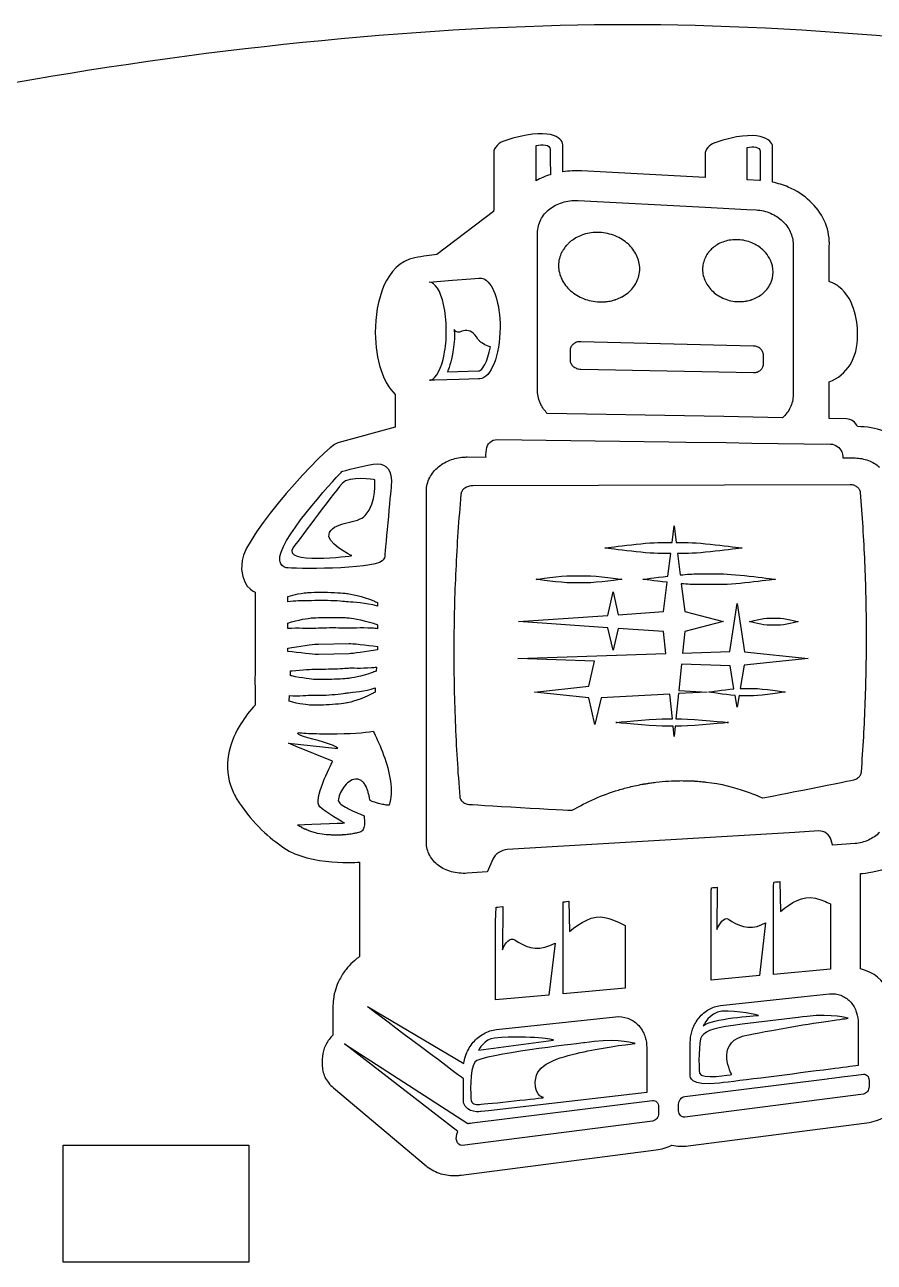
# Model space of a CAD drawing. Extents: x 16 to 1660, y 62 to 1240.
# Drawn here: x 142.6 to 178.6, y 96.7 to 149.1 of the extents above; entities that cross this region are included whole.
import ezdxf

# ---------------------------------------------------------------- set-up
doc = ezdxf.new("R2010")
doc.units = 0
doc.layers.get('0').update_dxf_attribs({"linetype": 'CONTINUOUS'})

msp = doc.modelspace()

# ---------------------------------------------------------------- linework, layer by layer
at = {"color": 7}
for points in [[(168.117238, 149.114933), (168.117238, 149.114933)], [(162.444571, 143.69796), (162.444571, 141.380069)], [(164.2364, 142.507264), (164.2364, 143.9926), (164.2364, 143.9926)], [(165.36924, 142.879233), (165.36924, 144.03324)], [(173.712011, 142.51686), (173.18736, 142.5448), (173.18736, 143.919787), (173.18736, 143.919787)], [(174.25924, 142.442918), (174.25924, 143.950831)], [(171.397507, 143.633896), (171.397507, 142.639344), (166.167929, 142.918462)], [(164.843742, 142.7607), (164.842896, 142.7607)], [(166.016376, 141.665396), (171.397507, 141.38148), (173.170144, 141.288347), (173.559329, 141.268027)], [(162.440056, 141.203398), (160.030442, 139.377138)], [(164.301029, 133.598073), (164.301029, 140.2969)], [(175.132718, 139.799624), (175.132718, 133.431562)], [(176.664338, 138.236113), (176.664338, 139.728787), (176.667724, 139.841393)], [(159.713224, 138.208456), (160.693382, 138.287478), (160.693382, 138.287478)], [(160.693382, 138.287478), (161.477113, 138.351542), (161.807313, 138.378071)], [(165.680531, 135.312291), (165.680531, 134.913793)], [(173.449827, 135.502791), (166.133216, 135.686518)], [(173.872031, 134.736558), (173.872031, 135.12038)], [(160.484538, 134.413413), (161.796589, 134.452924)], [(166.133216, 134.521787), (173.449827, 134.375596)], [(161.801951, 134.113411), (161.796024, 134.113411), (160.978427, 134.088293), (159.93618, 134.05612), (159.72536, 134.05104)], [(161.805902, 134.112847), (161.804491, 134.112847)], [(161.857549, 134.115669), (161.857549, 134.115387), (161.837229, 134.115387)], [(177.392753, 132.416127), (176.664338, 132.429109), (176.664338, 133.980767)], [(158.271069, 133.445956), (158.271069, 132.069276), (155.840007, 131.406618)], [(174.684831, 132.465798), (172.200147, 132.510953), (164.71392, 132.648113)], [(162.114936, 130.89382), (162.132998, 131.122984)], [(162.591327, 131.54152), (169.863629, 131.441613), (170.584989, 131.431736), (172.297231, 131.408029), (173.383222, 131.392789), (176.7205, 131.347351)], [(161.324431, 130.801251), (162.119169, 130.799276)], [(177.221162, 130.922324), (177.23866, 130.825804)], [(177.242611, 130.759482), (177.753998, 130.758636)], [(177.548822, 129.625513), (161.563191, 129.579793)], [(159.591304, 114.473002), (159.591304, 129.363329)], [(169.545, 127.178929), (170.003611, 127.178929), (170.0911, 127.885613), (170.178024, 127.178929), (170.5483, 127.178929)], [(169.828351, 125.752013), (169.945756, 126.709593), (169.545, 126.709593)], [(170.5483, 126.709593), (170.23588, 126.709593), (170.34764, 125.805353)], [(171.075209, 125.847687), (172.043513, 125.847687)], [(169.580842, 119.702016), (170.016029, 119.702016), (169.909631, 120.75414), (166.990042, 120.595813), (166.731809, 119.460716), (166.473293, 120.595813), (164.174311, 120.839936), (166.473293, 121.082929), (166.715722, 122.148882), (163.468191, 122.258949), (169.736347, 122.47118), (169.642931, 123.402231), (167.711684, 123.534593), (167.501147, 122.610598), (167.283553, 123.564227), (163.487664, 123.825), (167.272547, 124.084644), (167.501147, 125.090202), (167.723256, 124.115689), (169.642931, 124.247769), (169.795896, 125.490393)], [(165.735847, 125.771487), (166.360969, 125.771487)], [(166.360969, 125.467251), (165.735847, 125.467251)], [(170.393078, 125.430562), (170.538987, 124.247769), (172.16374, 123.825), (170.538987, 123.402513), (170.447547, 122.495169), (172.453582, 122.56262), (172.757536, 124.592362), (173.064311, 122.541453), (175.771951, 122.258949), (173.059231, 121.976727), (172.891309, 120.991489), (172.894696, 120.991489), (172.894696, 120.991207)], [(172.043513, 125.391051), (171.075209, 125.391051)], [(152.331984, 125.07722), (152.331984, 121.593187)], [(153.713462, 124.664047), (153.713462, 124.890107)], [(154.56916, 124.704687), (154.156269, 124.700736)], [(157.521487, 124.628769), (157.521487, 124.48032)], [(153.713462, 123.530078), (153.713462, 123.764322)], [(174.131393, 123.975989), (174.411922, 123.975989), (174.411922, 123.975989)], [(174.411922, 123.975989), (174.485582, 123.975989)], [(157.521487, 123.693767), (157.521487, 123.526127)], [(174.485582, 123.671753), (174.131393, 123.671753)], [(153.713462, 122.561491), (153.713462, 122.701191), (153.713462, 122.701191)], [(154.926171, 122.874193), (155.017329, 122.876451), (156.305673, 122.901287)], [(157.521487, 122.777109), (157.521487, 122.633176)], [(156.321196, 122.462431), (155.017329, 122.436749), (154.941976, 122.434773)], [(153.824093, 121.538153), (153.834536, 121.743047)], [(157.468711, 121.898833), (157.460244, 121.726678)], [(172.624891, 120.977378), (172.458944, 121.955278), (170.400698, 122.024422), (170.287244, 120.904564), (171.491487, 120.839936), (170.274262, 120.773896), (170.165889, 119.702016), (170.403802, 119.702016)], [(152.326058, 121.488482), (152.334807, 120.790547)], [(152.331984, 120.722249), (152.331984, 120.287909)], [(153.770471, 120.449622), (153.782324, 120.6881)], [(157.425531, 121.023944), (157.4165, 120.839936)], [(172.840509, 120.6881), (172.757536, 120.198444), (172.672304, 120.697978)], [(172.894696, 120.991207), (173.449827, 120.991207)], [(173.449827, 120.686407), (172.894696, 120.686407)], [(170.403802, 119.398062), (170.135409, 119.398062), (170.0911, 118.960336), (170.047356, 119.398062), (169.580842, 119.398062)], [(155.612536, 117.909058), (154.074424, 118.537002), (153.739991, 118.673033), (154.135384, 118.629853), (155.833516, 118.444998)], [(168.786387, 116.943293), (168.788927, 116.943293)], [(170.840964, 117.075091), (170.837296, 117.075091)], [(158.006062, 116.045827), (158.0007, 116.045827)], [(154.219487, 115.147796), (154.220051, 115.146949)], [(154.401802, 115.049018), (154.404907, 115.049018)], [(176.217862, 114.955602), (175.202991, 114.895489), (163.010427, 114.171871)], [(155.73756, 114.775262), (155.734173, 114.775262)], [(176.793313, 114.361807), (176.74336, 114.567264)], [(177.753998, 114.422484), (176.795571, 114.349389)], [(156.760333, 113.636213), (156.760333, 109.63402)], [(162.409576, 113.758698), (162.173073, 113.234893)], [(162.171098, 113.228967), (161.324431, 113.163773)], [(174.569402, 112.809584), (174.59706, 111.543536)], [(177.988524, 109.10824), (177.988524, 113.151073)], [(173.802604, 110.985864), (173.957262, 111.055291), (173.703262, 108.824324), (171.663642, 108.6358), (171.663642, 112.450033)], [(171.908893, 112.569131), (171.89958, 110.783229)], [(174.297058, 108.878793), (174.297058, 112.683149)], [(164.817213, 110.105049), (165.04158, 110.205802), (164.784758, 108.001082), (162.521053, 107.79252), (162.521053, 111.115687), (162.540244, 111.726416)], [(162.830369, 111.751251), (162.821056, 109.924427)], [(165.386173, 108.057244), (165.387584, 111.951347)], [(165.622958, 111.976182), (165.650616, 110.690942)], [(176.716831, 111.860189), (176.716831, 109.102596), (174.297058, 108.878793), (174.297058, 108.878793)], [(168.014227, 110.944942), (168.014227, 108.299391), (165.386173, 108.057244), (165.386173, 108.057244)], [(172.053673, 107.556018), (175.605158, 107.936736), (176.67732, 108.051036)], [(155.630316, 107.55884), (155.630316, 106.305773)], [(157.088276, 107.519329), (161.174007, 105.097298), (161.174007, 105.097298)], [(162.565644, 106.5403), (167.608109, 107.079909)], [(175.731311, 107.097124), (175.535449, 107.073982), (175.354262, 107.052816), (175.352287, 107.052816), (172.972307, 106.770876)], [(177.89144, 106.802484), (177.89144, 105.016864)], [(160.928756, 102.213833), (156.125051, 105.934933), (161.344751, 102.561249)], [(161.799693, 105.66654), (164.977516, 106.096082)], [(166.703304, 106.030042), (166.507724, 106.007182), (166.295493, 105.982064), (166.293518, 105.981782)], [(170.771256, 104.576598), (170.771256, 105.993353)], [(168.92778, 105.784509), (168.92778, 103.876122), (168.697769, 103.849311), (162.224438, 103.100293), (161.913711, 103.063887)], [(155.175091, 105.291749), (155.175091, 105.049602)], [(161.164976, 103.435573), (161.164976, 104.449316)], [(170.537011, 103.705096), (176.567818, 104.454678), (176.651638, 104.465967), (176.776944, 104.480078), (177.310909, 104.546118), (177.803951, 104.608489), (178.111573, 104.647153), (178.111573, 104.647153)], [(178.348076, 104.387509), (178.348076, 104.121091)], [(155.647531, 104.071984), (159.580298, 100.764622)], [(161.531864, 102.586931), (169.167669, 103.53548)], [(170.279624, 103.097753), (170.279624, 103.374896)], [(178.111573, 103.80472), (170.537011, 102.833311)], [(169.427031, 103.267369), (169.427031, 102.98938), (169.427031, 102.98938)], [(169.167669, 102.657769), (161.104298, 101.622578)], [(170.688282, 101.612982), (178.258611, 102.589753)], [(144.191849, 101.640076), (152.071211, 101.640076), (152.071211, 96.680584), (144.191849, 96.680584), (144.191849, 101.640076), (144.191849, 101.640076)], [(161.059142, 100.369793), (169.325149, 101.438004)]]:
    msp.add_lwpolyline(points, dxfattribs=at)
for points in [[(168.117238, 149.114933), (153.293233, 149.114933), (131.550833, 145.83664), (120.245576, 140.24864)], [(215.988618, 140.24864), (204.68336, 145.836358), (182.94096, 149.114933), (168.117238, 149.114933)], [(165.36924, 144.03324), (165.36924, 144.318002), (164.785322, 144.827978), (162.920962, 144.19834)], [(174.25924, 143.950831), (174.25924, 144.235311), (173.675604, 144.745287), (171.811244, 144.115931)], [(162.920962, 144.19834), (162.658213, 144.132864), (162.444571, 143.909627), (162.444571, 143.69796)], [(164.2364, 143.9926), (164.494916, 144.040578), (164.840073, 144.061462), (164.840073, 143.831733)], [(164.840073, 143.831733), (164.840073, 143.58874), (164.842331, 143.079893), (164.843742, 142.7607)], [(171.799673, 144.110287), (171.57192, 144.024773), (171.397507, 143.82496), (171.397507, 143.633896)], [(171.811244, 144.115931), (171.8056, 144.113956), (171.802778, 144.112262), (171.799673, 144.110287)], [(173.18736, 143.919787), (173.43628, 143.959016), (173.729509, 143.960427), (173.729509, 143.748196)], [(173.729509, 143.748196), (173.729509, 143.457789), (173.733742, 142.784971), (173.734307, 142.514602)], [(164.842896, 142.7607), (164.628971, 142.695224), (164.427464, 142.608582), (164.2364, 142.507264)], [(166.167929, 142.918462), (165.895867, 142.93342), (165.628602, 142.919591), (165.36924, 142.879233)], [(173.734307, 142.514602), (173.726969, 142.514602), (173.719349, 142.51686), (173.712011, 142.51686)], [(174.924156, 142.236896), (174.711924, 142.328336), (174.488969, 142.395222), (174.25924, 142.442918)], [(175.84674, 141.639996), (175.583427, 141.887787), (175.2727, 142.089293), (174.924156, 142.236896)], [(164.807053, 141.302176), (164.962558, 141.426071), (165.147696, 141.522873), (165.352871, 141.586373)], [(165.352871, 141.586373), (165.556918, 141.649309), (165.781284, 141.677531), (166.016376, 141.665396)], [(176.448156, 140.820422), (176.307609, 141.121271), (176.105538, 141.397567), (175.84674, 141.639996)], [(162.444571, 141.380069), (162.444571, 141.328422), (162.440056, 141.203398), (162.440056, 141.203398)], [(164.437342, 140.857958), (164.524831, 141.027291), (164.65042, 141.17828), (164.807053, 141.302176)], [(173.559329, 141.268027), (173.779462, 141.258713), (173.985202, 141.207067), (174.174291, 141.126351)], [(174.174291, 141.126351), (174.362816, 141.045918), (174.532149, 140.936416), (174.674107, 140.801796)], [(164.301029, 140.2969), (164.301029, 140.498124), (164.349853, 140.686367), (164.437342, 140.857958)], [(174.674107, 140.801796), (174.816064, 140.67028), (174.931493, 140.515058), (175.009387, 140.344878)], [(176.667724, 139.841393), (176.667724, 140.176391), (176.5935, 140.506027), (176.448156, 140.820422)], [(166.25316, 140.226627), (166.0652, 140.168489), (165.896996, 140.078178), (165.749676, 139.967829)], [(166.924284, 140.312422), (166.688064, 140.322582), (166.460311, 140.292949), (166.25316, 140.226627)], [(167.592022, 140.166513), (167.387693, 140.249487), (167.161069, 140.301698), (166.924284, 140.312422)], [(168.134453, 139.827847), (167.98036, 139.967264), (167.796916, 140.081847), (167.592022, 140.166513)], [(172.799869, 140.006211), (172.594129, 140.016089), (172.396009, 139.988713), (172.21708, 139.929729)], [(173.378142, 139.877236), (173.200907, 139.951742), (173.006173, 139.996051), (172.799869, 140.006211)], [(175.009387, 140.344878), (175.089538, 140.174416), (175.132718, 139.990124), (175.132718, 139.799624)], [(165.326907, 139.482124), (165.323238, 139.474504), (165.322673, 139.467449), (165.319004, 139.46124)], [(165.335373, 139.494542), (165.333116, 139.48918), (165.330011, 139.485511), (165.326907, 139.482124)], [(165.413267, 139.611947), (165.38702, 139.572436), (165.357387, 139.536593), (165.335373, 139.494542)], [(165.516842, 139.755316), (165.477896, 139.709878), (165.446004, 139.661053), (165.413267, 139.611947)], [(165.617031, 139.854093), (165.584011, 139.821356), (165.547887, 139.789464), (165.516842, 139.755316)], [(165.700851, 139.937067), (165.670653, 139.910538), (165.646664, 139.880904), (165.617031, 139.854093)], [(165.749676, 139.967829), (165.733307, 139.956258), (165.716091, 139.948356), (165.700851, 139.937067)], [(168.498802, 139.347787), (168.413007, 139.525869), (168.287136, 139.688429), (168.134453, 139.827847)], [(171.559784, 139.488898), (171.553858, 139.480996), (171.546802, 139.470553), (171.540311, 139.461804)], [(171.72178, 139.653151), (171.664489, 139.602351), (171.609173, 139.549293), (171.559784, 139.488898)], [(171.738149, 139.66952), (171.73194, 139.664722), (171.727424, 139.657384), (171.72178, 139.653151)], [(171.759598, 139.68476), (171.753389, 139.679116), (171.74464, 139.675164), (171.738149, 139.66952)], [(172.21708, 139.929729), (172.045489, 139.874413), (171.892242, 139.789182), (171.759598, 139.68476)], [(173.629602, 139.745438), (173.550016, 139.795673), (173.46676, 139.840264), (173.378142, 139.877236)], [(173.849736, 139.57554), (173.782284, 139.637347), (173.70806, 139.693791), (173.629602, 139.745438)], [(173.969398, 139.449104), (173.931862, 139.492849), (173.892633, 139.535464), (173.849736, 139.57554)], [(159.094311, 139.236309), (157.854509, 139.00404), (157.421016, 137.388318), (157.425249, 136.074009)], [(160.030442, 139.377138), (159.766564, 139.34948), (159.459224, 139.304042), (159.094311, 139.236309)], [(165.223331, 139.189742), (165.202447, 139.10056), (165.188618, 139.006298), (165.188618, 138.91006)], [(165.227847, 139.216553), (165.226436, 139.20724), (165.224742, 139.198491), (165.223331, 139.189742)], [(165.319004, 139.46124), (165.280622, 139.383064), (165.249578, 139.301784), (165.227847, 139.216553)], [(168.632576, 138.773464), (168.632576, 138.975253), (168.583751, 139.16914), (168.498802, 139.347787)], [(171.323282, 139.002911), (171.306349, 138.922196), (171.294778, 138.83894), (171.294778, 138.754556)], [(171.327233, 139.027464), (171.326104, 139.019562), (171.325258, 139.010531), (171.323282, 139.002911)], [(171.409078, 139.251549), (171.374647, 139.179864), (171.348118, 139.104793), (171.327233, 139.027464)], [(171.412464, 139.263684), (171.4119, 139.260298), (171.411053, 139.256064), (171.409078, 139.251549)], [(171.425729, 139.283722), (171.422624, 139.276667), (171.416416, 139.271869), (171.412464, 139.263684)], [(171.540311, 139.461804), (171.497696, 139.406771), (171.458467, 139.345811), (171.425729, 139.283722)], [(173.97222, 139.446), (173.970809, 139.446564), (173.970809, 139.448258), (173.969398, 139.449104)], [(174.165824, 139.146844), (174.117, 139.254089), (174.049267, 139.353149), (173.97222, 139.446)], [(174.2821, 138.636022), (174.2821, 138.815516), (174.240331, 138.989082), (174.165824, 139.146844)], [(165.188618, 138.91006), (165.188618, 138.707142), (165.238289, 138.510716), (165.326907, 138.330376)], [(168.498802, 138.212689), (168.583751, 138.383151), (168.632576, 138.572804), (168.632576, 138.773464)], [(171.294778, 138.754556), (171.294778, 138.572522), (171.336829, 138.397827), (171.412464, 138.23696)], [(174.165824, 138.135078), (174.240331, 138.287196), (174.2821, 138.457093), (174.2821, 138.636022)], [(160.320567, 137.259624), (160.191591, 137.832536), (159.96666, 138.20394), (159.713224, 138.208456)], [(161.807313, 138.378071), (161.819731, 138.379764), (161.831302, 138.379764), (161.84372, 138.380893)], [(161.84372, 138.380893), (161.855009, 138.382022), (161.867144, 138.383998), (161.878433, 138.383716)], [(161.878433, 138.383716), (161.945884, 138.382022), (162.010796, 138.362267), (162.074013, 138.324167)], [(162.074013, 138.324167), (162.440056, 138.104033), (162.714658, 137.298007), (162.713529, 136.287933)], [(165.326907, 138.330376), (165.415524, 138.149189), (165.543371, 137.984371), (165.700851, 137.8458)], [(168.134453, 137.760851), (168.287136, 137.887851), (168.413007, 138.040251), (168.498802, 138.212689)], [(171.412464, 138.23696), (171.490076, 138.076376), (171.600707, 137.92962), (171.738149, 137.806007)], [(174.015964, 137.902244), (174.075513, 137.974493), (174.125467, 138.052387), (174.165824, 138.135078)], [(177.074971, 138.015416), (176.951358, 138.109678), (176.811376, 138.181927), (176.664338, 138.236113)], [(177.866322, 135.962813), (177.866322, 136.396024), (177.791251, 137.463671), (177.074971, 138.015416)], [(165.700851, 137.8458), (165.858896, 137.7061), (166.046009, 137.592082), (166.25316, 137.509391)], [(166.25316, 137.509391), (166.460311, 137.427829), (166.688064, 137.379004), (166.924284, 137.371102)], [(166.924284, 137.371102), (167.004436, 137.369409), (167.082611, 137.372231), (167.159376, 137.379004)], [(167.159376, 137.379004), (167.177438, 137.380698), (167.195218, 137.381827), (167.213562, 137.384931)], [(167.213562, 137.384931), (167.290044, 137.392833), (167.363987, 137.404122), (167.435107, 137.419927)], [(167.435107, 137.419927), (167.439058, 137.422184), (167.440469, 137.422184), (167.443856, 137.422184)], [(167.443856, 137.422184), (167.494656, 137.435731), (167.543762, 137.449278), (167.592022, 137.464518)], [(167.592022, 137.464518), (167.602464, 137.468751), (167.612907, 137.474678), (167.622502, 137.479193)], [(167.622502, 137.479193), (167.709427, 137.508262), (167.793529, 137.543822), (167.871704, 137.586438)], [(167.871704, 137.586438), (167.874809, 137.587567), (167.879889, 137.589824), (167.883276, 137.5918)], [(167.883276, 137.5918), (167.973587, 137.64006), (168.057971, 137.696787), (168.134453, 137.760851)], [(171.738149, 137.806007), (171.874462, 137.681264), (172.035893, 137.578818), (172.21708, 137.506287)], [(172.21708, 137.506287), (172.396009, 137.434038), (172.594129, 137.390293), (172.799869, 137.383238)], [(172.799869, 137.383238), (172.859418, 137.381262), (172.91812, 137.383802), (172.975693, 137.388318)], [(172.975693, 137.388318), (172.993191, 137.389164), (173.011536, 137.391704), (173.030444, 137.392833)], [(173.030444, 137.392833), (173.070802, 137.398478), (173.110031, 137.403276), (173.148696, 137.409484)], [(173.148696, 137.409484), (173.167604, 137.414), (173.185949, 137.417387), (173.204011, 137.419927)], [(173.204011, 137.419927), (173.244087, 137.429522), (173.285009, 137.440247), (173.322827, 137.451253)], [(173.322827, 137.451253), (173.33722, 137.455204), (173.352742, 137.45972), (173.366289, 137.463389)], [(173.366289, 137.463389), (173.369676, 137.465364), (173.374473, 137.466776), (173.378142, 137.467904)], [(173.378142, 137.467904), (173.386609, 137.470727), (173.3931, 137.474396), (173.400438, 137.477782)], [(173.400438, 137.477782), (173.568924, 137.537613), (173.721607, 137.622844), (173.849736, 137.731218)], [(173.849736, 137.731218), (173.910696, 137.783711), (173.965164, 137.841567), (174.015964, 137.902244)], [(160.433738, 136.162627), (160.433456, 136.571567), (160.391404, 136.945229), (160.320567, 137.259624)], [(157.425249, 136.074009), (157.432587, 134.88924), (157.746136, 133.961576), (158.271069, 133.445956)], [(160.342862, 135.144087), (160.401847, 135.444936), (160.434584, 135.791504), (160.433738, 136.162627)], [(160.782564, 135.910038), (160.780871, 135.59536), (160.716242, 135.279836), (160.677296, 135.080022)], [(161.030356, 136.10082), (161.011164, 136.091224), (160.842113, 136.053971), (160.763938, 136.203549)], [(160.763938, 136.203549), (160.778049, 136.107876), (160.783129, 136.00938), (160.782564, 135.910038)], [(161.575609, 136.049456), (161.409662, 136.185487), (161.206744, 136.186051), (161.030356, 136.10082)], [(161.834124, 135.720949), (161.730549, 135.815211), (161.685393, 135.959144), (161.575609, 136.049456)], [(162.713529, 136.287933), (162.710707, 135.094416), (162.322369, 134.151229), (161.857549, 134.115669)], [(176.664338, 133.980767), (177.408276, 134.277382), (177.866322, 134.966569), (177.866322, 135.962813)], [(161.941087, 135.632331), (161.904962, 135.65886), (161.868838, 135.687929), (161.834124, 135.720949)], [(161.834124, 134.4549), (161.948142, 134.467036), (162.181822, 134.822918), (162.300356, 135.465538)], [(162.208916, 135.494607), (162.116347, 135.52678), (162.026882, 135.570807), (161.941087, 135.632331)], [(162.300356, 135.465538), (162.269029, 135.473722), (162.238549, 135.484164), (162.208916, 135.494607)], [(165.712987, 135.451144), (165.692667, 135.407964), (165.680531, 135.362527), (165.680531, 135.312291)], [(165.715809, 135.461022), (165.713833, 135.4582), (165.714962, 135.455096), (165.712987, 135.451144)], [(165.718067, 135.463844), (165.718067, 135.462716), (165.715809, 135.462716), (165.715809, 135.461022)], [(165.809789, 135.577298), (165.771971, 135.544842), (165.740644, 135.508153), (165.718067, 135.463844)], [(165.813176, 135.581531), (165.811482, 135.580684), (165.811482, 135.579556), (165.809789, 135.577298)], [(165.82136, 135.585764), (165.817691, 135.583507), (165.815151, 135.583507), (165.813176, 135.581531)], [(165.956544, 135.660553), (165.906309, 135.64362), (165.861153, 135.617373), (165.82136, 135.585764)], [(166.133216, 135.686518), (166.069998, 135.689622), (166.011013, 135.67918), (165.956544, 135.660553)], [(173.613233, 135.469771), (173.563562, 135.489527), (173.507964, 135.502509), (173.449827, 135.502791)], [(173.747853, 135.38708), (173.710036, 135.420382), (173.664033, 135.450298), (173.613233, 135.469771)], [(173.838447, 135.26516), (173.816716, 135.311444), (173.786518, 135.352367), (173.747853, 135.38708)], [(159.768258, 134.059789), (160.01492, 134.131756), (160.22828, 134.547751), (160.342862, 135.144087)], [(160.677296, 135.080022), (160.643711, 134.902222), (160.601096, 134.740791), (160.552553, 134.595729)], [(165.680531, 134.913793), (165.680531, 134.860171), (165.692102, 134.810218), (165.715809, 134.762804)], [(165.715809, 134.762804), (165.738669, 134.717649), (165.771971, 134.674469), (165.813176, 134.639191)], [(173.872031, 135.12038), (173.872031, 135.170898), (173.859896, 135.220287), (173.838447, 135.26516)], [(160.552553, 134.595729), (160.531387, 134.532229), (160.508809, 134.470422), (160.484538, 134.413413)], [(161.796589, 134.452924), (161.808724, 134.4549), (161.82086, 134.4549), (161.834124, 134.4549)], [(165.813176, 134.639191), (165.85438, 134.603913), (165.902358, 134.57428), (165.956544, 134.555089)], [(165.956544, 134.555089), (166.011013, 134.533922), (166.069998, 134.522351), (166.133216, 134.521787)], [(173.449827, 134.375596), (173.507964, 134.374749), (173.563562, 134.383498), (173.613233, 134.400996)], [(173.613233, 134.400996), (173.664033, 134.418493), (173.710036, 134.445587), (173.747853, 134.478324)], [(173.747853, 134.478324), (173.786518, 134.509933), (173.816716, 134.550009), (173.838447, 134.593471)], [(173.838447, 134.593471), (173.859896, 134.636933), (173.872031, 134.685193), (173.872031, 134.736558)], [(159.72536, 134.05104), (159.740318, 134.053298), (159.753864, 134.05612), (159.768258, 134.059789)], [(161.804491, 134.112847), (161.802798, 134.113411), (161.802516, 134.113411), (161.801951, 134.113411)], [(161.837229, 134.115387), (161.826504, 134.115387), (161.816909, 134.112), (161.805902, 134.112847)], [(164.437342, 133.029113), (164.349853, 133.204373), (164.301029, 133.397413), (164.301029, 133.598073)], [(175.132718, 133.431562), (175.132718, 133.240216), (175.089538, 133.058182), (175.009387, 132.893364)], [(164.71392, 132.648113), (164.600467, 132.761567), (164.505922, 132.889413), (164.437342, 133.029113)], [(175.009387, 132.893364), (174.933469, 132.733062), (174.821427, 132.588282), (174.684831, 132.465798)], [(177.859267, 132.089031), (177.782502, 132.271911), (177.591156, 132.412458), (177.392753, 132.416127)], [(178.98618, 131.891193), (178.628887, 132.017911), (178.248451, 132.083387), (177.859267, 132.089031)], [(155.840007, 131.406618), (155.269353, 131.228253), (151.920787, 127.504613), (151.777982, 126.410156)], [(162.132998, 131.122984), (162.15106, 131.356382), (162.357647, 131.544907), (162.591327, 131.54152)], [(176.7205, 131.347351), (176.92116, 131.343964), (177.115047, 131.202007), (177.192658, 131.016869)], [(160.102409, 130.382716), (160.260171, 130.512256), (160.446156, 130.618089), (160.652742, 130.690338)], [(160.652742, 130.690338), (160.836751, 130.754402), (161.037411, 130.791091), (161.24682, 130.798429)], [(161.24682, 130.798429), (161.272502, 130.799276), (161.298184, 130.801251), (161.324431, 130.801251)], [(162.119169, 130.799276), (162.114371, 130.829756), (162.112113, 130.861364), (162.114936, 130.89382)], [(177.192658, 131.016869), (177.20564, 130.986107), (177.214953, 130.954216), (177.221162, 130.922324)], [(177.23866, 130.825804), (177.242611, 130.802944), (177.242611, 130.780931), (177.242611, 130.759482)], [(177.753998, 130.758636), (177.956633, 130.757224), (178.149391, 130.719689), (178.324933, 130.652238)], [(178.324933, 130.652238), (178.500758, 130.584787), (178.657956, 130.488267), (178.791729, 130.36804)], [(153.382416, 126.577796), (153.497844, 127.524087), (155.999744, 130.179516), (155.999744, 130.179516)], [(155.999744, 130.179516), (155.999744, 130.179516), (157.08122, 130.504071), (157.534187, 130.504071)], [(157.534187, 130.504071), (157.860153, 130.504071), (158.168622, 130.2893), (158.095244, 129.547056)], [(159.729311, 129.924669), (159.817364, 130.097671), (159.944364, 130.252893), (160.102409, 130.382716)], [(156.019782, 129.682522), (155.509807, 129.065584), (154.095309, 127.174413), (153.947989, 126.965004)], [(157.400978, 129.832382), (157.400978, 129.832382), (156.305109, 130.026833), (156.019782, 129.682522)], [(156.995989, 128.315438), (157.511891, 128.88976), (157.400978, 129.832382), (157.400978, 129.832382)], [(158.095244, 129.547056), (158.082262, 129.411024), (157.821771, 126.564813), (157.821771, 126.564813)], [(159.591304, 129.363329), (159.591304, 129.562013), (159.641258, 129.752513), (159.729311, 129.924669)], [(161.375231, 129.552136), (161.316811, 129.533227), (161.263189, 129.505851), (161.217187, 129.472831)], [(161.563191, 129.579793), (161.497433, 129.579793), (161.433933, 129.569351), (161.375231, 129.552136)], [(177.710253, 129.599549), (177.659453, 129.617047), (177.605549, 129.626642), (177.548822, 129.625513)], [(177.84572, 129.528711), (177.806773, 129.558062), (177.760207, 129.582616), (177.710253, 129.599549)], [(177.943087, 129.424007), (177.918251, 129.463236), (177.884949, 129.49936), (177.84572, 129.528711)], [(161.054062, 129.219113), (160.957824, 128.155982), (160.884729, 127.086924), (160.835058, 126.017867)], [(161.104298, 129.359378), (161.076076, 129.315916), (161.059142, 129.268784), (161.054062, 129.219113)], [(161.217187, 129.472831), (161.170056, 129.44094), (161.131956, 129.402276), (161.104298, 129.359378)], [(177.985138, 129.294184), (177.981751, 129.341033), (177.966229, 129.383367), (177.943087, 129.424007)], [(178.172251, 126.343269), (178.128789, 127.329636), (178.068111, 128.313462), (177.985138, 129.294184)], [(155.479044, 127.594642), (155.768322, 128.109416), (156.673127, 127.957016), (156.995989, 128.315438)], [(156.425618, 126.619564), (156.425618, 126.619564), (155.25242, 127.1905), (155.479044, 127.594642)], [(153.947989, 126.965004), (153.422491, 126.213729), (156.425618, 126.619564), (156.425618, 126.619564)], [(167.146676, 126.943556), (167.146676, 126.943556), (168.837469, 127.178929), (169.545, 127.178929)], [(169.545, 126.709593), (168.856096, 126.709593), (167.146676, 126.943556), (167.146676, 126.943556)], [(170.5483, 127.178929), (171.237204, 127.178929), (172.978233, 126.943556), (172.978233, 126.943556)], [(172.978233, 126.943556), (172.978233, 126.943556), (171.254984, 126.709593), (170.5483, 126.709593)], [(151.777982, 126.410156), (151.634896, 125.315133), (152.331984, 125.07722), (152.331984, 125.07722)], [(153.386931, 126.357662), (153.379311, 126.396891), (153.382416, 126.577796), (153.382416, 126.577796)], [(157.714809, 126.401124), (157.273696, 126.017584), (153.920049, 126.061047), (153.644318, 126.108178)], [(157.788751, 126.478736), (157.770407, 126.45136), (157.744724, 126.424549), (157.714809, 126.401124)], [(157.821771, 126.564813), (157.81782, 126.536591), (157.806813, 126.50724), (157.788751, 126.478736)], [(153.644318, 126.108178), (153.50236, 126.133013), (153.412896, 126.234613), (153.386931, 126.357662)], [(160.835058, 126.017867), (160.783976, 124.947962), (160.757164, 123.874953), (160.752649, 122.804484)], [(170.34764, 125.805353), (170.626193, 125.829907), (170.886684, 125.847687), (171.075209, 125.847687)], [(172.043513, 125.847687), (172.708711, 125.847687), (174.388216, 125.618522), (174.388216, 125.618522)], [(178.239702, 123.384169), (178.237727, 124.371947), (178.214867, 125.358031), (178.172251, 126.343269)], [(164.240633, 125.61824), (164.240633, 125.61824), (165.295016, 125.771487), (165.735847, 125.771487)], [(165.735847, 125.467251), (165.306587, 125.467251), (164.240633, 125.61824), (164.240633, 125.61824)], [(166.360969, 125.771487), (166.790793, 125.771487), (167.87622, 125.61824), (167.87622, 125.61824)], [(167.87622, 125.61824), (167.87622, 125.61824), (166.8018, 125.467251), (166.360969, 125.467251)], [(168.760987, 125.618522), (168.760987, 125.618522), (169.263907, 125.689924), (169.828351, 125.752013)], [(169.795896, 125.490393), (169.246127, 125.5522), (168.760987, 125.618522), (168.760987, 125.618522)], [(171.075209, 125.391051), (170.900231, 125.391051), (170.656391, 125.407702), (170.393078, 125.430562)], [(174.388216, 125.618522), (174.388216, 125.618522), (172.726491, 125.391051), (172.043513, 125.391051)], [(153.713462, 124.890107), (153.863322, 124.938649), (154.009796, 124.969976), (154.136513, 124.995658)], [(154.136513, 124.995658), (154.343664, 125.03404), (154.502556, 125.052102), (154.557871, 125.055207)], [(154.557871, 125.055207), (154.59456, 125.057182), (154.781956, 125.066213), (155.017329, 125.069318)], [(155.017329, 125.069318), (155.136991, 125.070729), (155.267378, 125.070729), (155.39974, 125.067342)], [(155.39974, 125.067342), (155.792876, 125.060569), (156.186576, 125.020776), (156.241609, 125.014002)], [(156.241609, 125.014002), (156.350829, 125.000456), (156.876891, 124.904218), (157.35554, 124.704687)], [(154.156269, 124.700736), (154.023342, 124.695656), (153.868402, 124.688318), (153.713462, 124.664047)], [(155.017329, 124.717669), (154.787036, 124.715411), (154.60472, 124.706662), (154.56916, 124.704687)], [(155.394378, 124.71654), (155.264556, 124.719927), (155.135016, 124.719927), (155.017329, 124.717669)], [(156.217902, 124.664047), (156.164844, 124.671384), (155.780458, 124.709767), (155.394378, 124.71654)], [(157.321391, 124.534224), (156.842178, 124.644009), (156.325429, 124.651064), (156.217902, 124.664047)], [(157.521487, 124.48032), (157.456293, 124.500076), (157.389407, 124.518702), (157.321391, 124.534224)], [(157.35554, 124.704687), (157.411702, 124.680133), (157.4673, 124.655298), (157.521487, 124.628769)], [(153.713462, 123.764322), (154.154293, 123.906562), (154.610929, 123.970627), (154.70886, 123.979658)], [(154.70886, 123.979658), (154.736518, 123.981351), (154.857027, 123.98756), (155.017329, 123.993204)], [(155.017329, 123.993204), (155.153078, 123.998284), (155.317049, 124.003082), (155.482996, 124.003929)], [(155.482996, 124.003929), (155.843676, 124.008727), (156.206331, 123.992358), (156.256849, 123.990382)], [(156.256849, 123.990382), (156.358731, 123.983891), (156.842178, 123.908256), (157.295144, 123.770249)], [(157.295144, 123.770249), (157.372473, 123.747107), (157.448109, 123.72086), (157.521487, 123.693767)], [(173.285009, 123.824153), (173.285009, 123.824153), (173.882191, 123.975989), (174.131393, 123.975989)], [(174.131393, 123.671753), (173.8884, 123.671753), (173.285009, 123.824153), (173.285009, 123.824153)], [(174.485582, 123.975989), (174.729422, 123.975989), (175.344102, 123.824153), (175.344102, 123.824153)], [(175.344102, 123.824153), (175.344102, 123.824153), (174.735631, 123.671753), (174.485582, 123.671753)], [(154.717327, 123.530924), (154.619678, 123.523022), (154.15514, 123.564227), (153.713462, 123.530078)], [(155.017329, 123.544471), (154.86126, 123.538827), (154.744702, 123.533464), (154.717327, 123.530924)], [(155.48356, 123.555196), (155.317331, 123.554349), (155.153078, 123.549269), (155.017329, 123.544471)], [(156.248947, 123.541084), (156.198993, 123.544471), (155.8417, 123.559147), (155.48356, 123.555196)], [(157.279904, 123.547293), (156.827502, 123.571847), (156.3497, 123.535722), (156.248947, 123.541084)], [(157.521487, 123.526127), (157.443311, 123.534876), (157.362596, 123.54306), (157.279904, 123.547293)], [(178.19116, 120.421682), (178.228413, 121.409178), (178.243371, 122.397802), (178.239702, 123.384169)], [(153.713462, 122.701191), (154.178282, 122.775133), (154.813847, 122.872218), (154.926171, 122.874193)], [(156.305673, 122.901287), (156.417998, 122.903827), (157.053562, 122.83186), (157.521487, 122.777109)], [(160.752649, 122.804484), (160.74898, 121.732604), (160.768171, 120.660442), (160.80994, 119.593078)], [(154.941976, 122.434773), (154.828804, 122.432516), (154.182798, 122.505611), (153.713462, 122.561491)], [(157.521487, 122.633176), (157.05836, 122.559798), (156.43352, 122.464124), (156.321196, 122.462431)], [(153.834536, 121.743047), (153.855702, 121.743611), (153.876304, 121.745022), (153.898036, 121.745587)], [(153.898036, 121.745587), (154.322216, 121.77014), (154.771231, 121.818964), (154.864647, 121.816707)], [(154.864647, 121.816707), (154.885531, 121.816707), (154.96794, 121.81586), (155.079418, 121.814449)], [(155.079418, 121.814449), (155.215731, 121.814449), (155.396918, 121.81586), (155.579798, 121.821504)], [(155.579798, 121.821504), (155.913949, 121.829124), (156.246971, 121.85396), (156.294667, 121.85904)], [(156.294667, 121.85904), (156.3878, 121.867224), (156.834276, 121.844929), (157.257044, 121.876538)], [(157.26918, 121.655558), (156.845564, 121.513036), (156.394291, 121.423289), (156.299182, 121.415387)], [(157.257044, 121.876538), (157.329293, 121.881336), (157.400131, 121.889238), (157.468711, 121.898833)], [(157.460244, 121.726678), (157.398156, 121.702407), (157.334091, 121.677571), (157.26918, 121.655558)], [(152.331984, 121.593187), (152.328598, 121.559038), (152.326058, 121.523478), (152.326058, 121.488482)], [(153.88844, 121.52376), (153.866427, 121.527993), (153.845542, 121.533638), (153.824093, 121.538153)], [(154.855051, 121.373336), (154.75966, 121.375029), (154.312056, 121.436553), (153.88844, 121.52376)], [(155.055429, 121.370513), (154.950442, 121.371078), (154.875653, 121.372207), (154.855051, 121.373336)], [(155.576411, 121.37644), (155.383653, 121.370796), (155.193153, 121.369949), (155.055429, 121.370513)], [(156.299182, 121.415387), (156.251769, 121.410307), (155.913949, 121.384624), (155.576411, 121.37644)], [(152.334807, 120.790547), (152.332831, 120.768533), (152.331984, 120.745391), (152.331984, 120.722249)], [(153.782324, 120.6881), (154.194087, 120.663264), (154.608389, 120.712936), (154.699264, 120.706162)], [(154.699264, 120.706162), (154.727487, 120.705033), (154.855333, 120.702776), (155.024949, 120.705033)], [(155.024949, 120.705033), (155.155053, 120.707009), (155.309147, 120.710678), (155.464933, 120.72112)], [(155.464933, 120.72112), (155.823073, 120.741158), (156.179238, 120.795627), (156.228344, 120.80494)], [(156.228344, 120.80494), (156.327687, 120.822438), (156.807464, 120.841629), (157.253658, 120.968347)], [(157.283291, 120.764018), (156.83738, 120.528362), (156.350829, 120.401927), (156.248947, 120.384993)], [(157.253658, 120.968347), (157.311796, 120.984433), (157.369651, 121.003342), (157.425531, 121.023944)], [(157.4165, 120.839936), (157.373038, 120.812842), (157.328447, 120.787724), (157.283291, 120.764018)], [(171.565147, 120.839089), (171.565147, 120.839089), (172.182649, 120.939278), (172.624891, 120.977378)], [(172.672304, 120.697978), (172.232038, 120.732409), (171.565147, 120.839089), (171.565147, 120.839089)], [(172.894696, 120.686407), (172.877198, 120.686407), (172.858853, 120.687536), (172.840509, 120.6881)], [(173.449827, 120.991207), (173.83252, 120.991207), (174.796309, 120.838807), (174.796309, 120.838807)], [(174.796309, 120.838807), (174.796309, 120.838807), (173.841833, 120.686407), (173.449827, 120.686407)], [(152.268202, 120.217636), (152.030571, 119.950371), (151.825396, 119.670971), (151.659167, 119.385927)], [(152.331984, 120.287909), (152.311947, 120.264767), (152.289369, 120.241342), (152.268202, 120.217636)], [(154.689669, 120.283958), (154.596818, 120.291578), (154.187596, 120.328549), (153.770471, 120.449622)], [(155.004064, 120.282547), (154.840658, 120.280853), (154.718173, 120.283111), (154.689669, 120.283958)], [(155.469449, 120.299762), (155.303784, 120.288191), (155.140378, 120.283958), (155.004064, 120.282547)], [(156.248947, 120.384993), (156.197864, 120.374833), (155.833516, 120.320082), (155.469449, 120.299762)], [(178.02352, 117.459196), (178.100002, 118.44528), (178.155318, 119.433058), (178.19116, 120.421682)], [(160.80994, 119.593078), (160.851427, 118.525996), (160.917184, 117.462864), (161.00552, 116.404531)], [(167.614036, 119.549898), (167.614036, 119.549898), (169.001722, 119.702016), (169.580842, 119.702016)], [(170.403802, 119.702016), (170.968529, 119.702016), (172.396009, 119.549898), (172.396009, 119.549898)], [(151.659167, 119.385927), (151.42464, 118.988276), (151.271111, 118.58498), (151.202531, 118.190151)], [(154.37866, 118.960336), (154.210738, 119.017062), (154.11196, 119.071531), (154.155704, 119.12092)], [(154.155704, 119.12092), (154.157398, 119.12346), (154.158527, 119.124589), (154.160784, 119.126282)], [(154.160784, 119.126282), (154.251942, 119.114711), (154.363138, 119.104269), (154.497193, 119.096367)], [(154.497193, 119.096367), (154.747242, 119.081127), (155.075749, 119.071531), (155.499082, 119.071531)], [(155.499082, 119.071531), (156.374536, 119.071249), (156.957607, 119.116404), (157.336067, 119.186396)], [(157.336067, 119.186396), (157.348767, 119.160431), (157.361467, 119.135878), (157.373884, 119.109349)], [(157.373884, 119.109349), (157.501449, 118.851116), (157.649898, 118.524584), (157.777744, 118.170678)], [(169.580842, 119.398062), (169.015833, 119.398062), (167.614036, 119.549898), (167.614036, 119.549898)], [(172.396009, 119.549898), (172.396009, 119.549898), (170.983487, 119.398062), (170.403802, 119.398062)], [(155.833516, 118.444998), (155.713853, 118.637473), (154.813847, 118.811322), (154.37866, 118.960336)], [(151.202531, 118.190151), (151.111938, 117.676507), (151.16302, 117.178384), (151.354649, 116.714411)], [(157.777744, 118.170678), (157.905591, 117.8179), (158.014811, 117.436336), (158.065611, 117.069447)], [(155.069822, 115.975271), (154.765304, 116.269629), (155.539722, 117.731258), (155.612536, 117.909058)], [(177.983162, 117.32514), (178.005458, 117.368038), (178.020416, 117.412347), (178.02352, 117.459196)], [(156.310471, 117.041507), (156.223264, 116.977724), (156.143678, 116.892493), (156.076791, 116.798796)], [(156.591564, 117.151573), (156.493633, 117.145929), (156.397113, 117.104724), (156.310471, 117.041507)], [(156.729289, 117.136051), (156.686109, 117.149598), (156.638696, 117.155524), (156.591564, 117.151573)], [(156.852902, 117.070011), (156.813391, 117.100491), (156.772187, 117.122222), (156.729289, 117.136051)], [(156.960711, 116.954582), (156.927127, 117.001431), (156.891002, 117.039813), (156.852902, 117.070011)], [(157.053562, 116.790611), (157.023929, 116.853264), (156.993449, 116.908016), (156.960711, 116.954582)], [(158.065611, 117.069447), (158.116129, 116.70284), (158.110484, 116.348369), (158.006062, 116.045827)], [(168.56202, 116.896444), (168.633704, 116.910273), (168.705671, 116.929182), (168.778202, 116.941318)], [(168.778202, 116.941318), (168.780742, 116.941318), (168.783847, 116.941318), (168.786387, 116.943293)], [(168.788927, 116.943293), (168.803602, 116.945269), (168.817996, 116.946116), (168.831824, 116.94922)], [(168.831824, 116.94922), (168.867102, 116.954018), (168.900687, 116.95938), (168.937093, 116.96446)], [(168.937093, 116.96446), (168.94302, 116.966153), (168.948664, 116.966153), (168.956002, 116.967282)], [(168.956002, 116.967282), (168.970396, 116.969258), (168.985918, 116.972362), (169.001722, 116.974338)], [(169.001722, 116.974338), (169.066351, 116.985909), (169.132956, 116.995222), (169.197302, 117.003971)], [(169.197302, 117.003971), (169.237942, 117.008769), (169.278864, 117.016107), (169.319222, 117.021469)], [(169.319222, 117.021469), (169.49674, 117.0432), (169.675104, 117.059569), (169.853751, 117.070293)], [(169.853751, 117.070293), (170.016029, 117.080453), (170.17746, 117.084969), (170.337198, 117.085816)], [(170.337198, 117.085816), (170.382636, 117.087227), (170.427509, 117.085816), (170.472664, 117.085816)], [(170.472664, 117.085816), (170.595713, 117.084969), (170.718762, 117.081864), (170.840964, 117.075091)], [(170.837296, 117.075091), (170.864389, 117.075091), (170.892329, 117.075091), (170.918576, 117.074527)], [(170.918576, 117.074527), (170.933251, 117.073116), (170.945669, 117.071704), (170.958369, 117.070293)], [(170.958369, 117.070293), (170.957804, 117.070293), (170.956958, 117.070293), (170.955547, 117.069164)], [(170.955547, 117.069164), (171.050091, 117.064649), (171.141531, 117.054207), (171.234947, 117.046587)], [(171.234947, 117.046587), (171.300987, 117.040096), (171.368438, 117.03558), (171.43476, 117.028524)], [(171.43476, 117.028524), (172.683029, 116.901524), (173.8376, 116.353449), (173.8376, 116.353449)], [(173.8376, 116.353449), (174.154818, 116.415256), (177.700093, 117.112627), (177.750611, 117.133793)], [(177.750611, 117.133793), (177.801976, 117.153831), (177.847978, 117.181207), (177.887207, 117.214227)], [(177.887207, 117.214227), (177.926436, 117.246682), (177.959456, 117.2845), (177.983162, 117.32514)], [(151.354649, 116.714411), (151.437622, 116.510364), (151.544302, 116.322404), (151.662271, 116.14404)], [(155.917336, 116.507824), (155.879518, 116.412716), (155.857787, 116.322687), (155.857787, 116.252413)], [(156.076791, 116.798796), (156.009622, 116.705098), (155.955718, 116.60378), (155.917336, 116.507824)], [(157.105491, 116.647242), (157.089687, 116.699453), (157.073036, 116.748278), (157.053562, 116.790611)], [(157.149236, 116.48948), (157.136536, 116.540562), (157.122142, 116.595878), (157.105491, 116.647242)], [(157.181409, 116.344136), (157.171813, 116.387598), (157.161653, 116.436987), (157.149236, 116.48948)], [(161.00552, 116.404531), (161.0106, 116.354296), (161.02838, 116.308858), (161.056038, 116.267089)], [(166.722496, 116.318453), (167.048744, 116.46154), (167.385153, 116.586564), (167.730029, 116.69014)], [(167.730029, 116.69014), (167.899927, 116.741222), (168.072364, 116.788636), (168.246496, 116.829558)], [(168.246496, 116.829558), (168.253269, 116.831816), (168.259196, 116.833227), (168.264558, 116.833791)], [(168.264558, 116.833791), (168.363053, 116.858062), (168.462396, 116.876124), (168.56202, 116.896444)], [(151.662271, 116.14404), (152.269331, 115.232462), (152.94102, 114.658704), (153.553724, 114.238758)], [(156.117996, 115.293422), (156.117996, 115.293422), (155.283747, 115.768684), (155.069822, 115.975271)], [(155.857787, 116.252413), (155.857787, 116.20246), (155.899838, 116.14912), (155.968136, 116.092958)], [(155.968136, 116.092958), (156.036433, 116.035667), (156.133518, 115.978093), (156.242173, 115.918827)], [(156.242173, 115.918827), (156.310471, 115.882702), (156.384978, 115.847142), (156.460049, 115.812993)], [(157.200882, 116.239149), (157.197496, 116.264267), (157.190158, 116.301802), (157.181409, 116.344136)], [(157.387431, 116.175931), (157.3149, 116.198509), (157.250836, 116.221369), (157.200882, 116.239149)], [(157.400978, 116.172544), (157.396462, 116.173673), (157.391947, 116.174802), (157.387431, 116.175931)], [(157.423838, 116.166618), (157.417064, 116.170004), (157.408598, 116.170004), (157.400978, 116.172544)], [(157.614338, 116.111302), (157.548862, 116.127671), (157.485362, 116.147144), (157.423838, 116.166618)], [(157.84068, 116.06022), (157.770407, 116.07292), (157.693078, 116.0907), (157.614338, 116.111302)], [(158.0007, 116.045827), (157.955827, 116.04498), (157.902769, 116.051189), (157.84068, 116.06022)], [(161.056038, 116.267089), (161.083978, 116.225884), (161.121231, 116.189196), (161.167233, 116.158716)], [(161.167233, 116.158716), (161.212953, 116.128518), (161.265729, 116.106222), (161.321891, 116.090982)], [(161.321891, 116.090982), (161.428571, 116.060502), (165.762376, 115.830209), (165.771124, 115.829362)], [(165.771124, 115.829362), (166.0779, 116.011678), (166.394836, 116.175084), (166.722496, 116.318453)], [(156.460049, 115.812993), (156.504358, 115.791827), (156.549513, 115.771224), (156.594104, 115.751187)], [(156.594104, 115.751187), (156.714613, 115.698693), (156.835404, 115.649869), (156.940109, 115.610076)], [(156.940109, 115.610076), (156.949704, 115.560687), (156.959018, 115.497187), (156.964098, 115.426631)], [(156.964098, 115.426631), (156.968613, 115.357487), (156.969178, 115.280722), (156.960711, 115.209602)], [(154.121556, 115.211296), (154.095027, 115.229358), (156.117996, 115.293422), (156.117996, 115.293422)], [(154.161631, 115.185049), (154.148931, 115.19408), (154.135102, 115.202547), (154.121556, 115.211296)], [(154.220051, 115.146949), (154.200013, 115.15852), (154.18054, 115.172067), (154.161631, 115.185049)], [(154.220051, 115.146949), (154.220051, 115.146949), (154.220051, 115.147796), (154.219487, 115.147796)], [(154.309233, 115.098407), (154.279318, 115.11534), (154.249967, 115.130016), (154.220051, 115.146949)], [(154.404907, 115.049018), (154.369064, 115.065669), (154.335762, 115.085142), (154.300484, 115.103769)], [(154.300484, 115.103769), (154.303307, 115.101229), (154.306129, 115.099818), (154.309233, 115.098407)], [(154.408011, 115.046478), (154.405753, 115.047324), (154.404342, 115.048171), (154.401802, 115.049018)], [(154.456836, 115.02644), (154.440749, 115.032649), (154.424662, 115.03914), (154.408011, 115.046478)], [(154.465584, 115.021924), (154.462762, 115.022771), (154.459376, 115.025029), (154.456836, 115.02644)], [(154.489856, 115.011764), (154.481389, 115.014869), (154.473487, 115.017973), (154.465584, 115.021924)], [(154.593149, 114.968302), (154.557871, 114.982413), (154.524287, 114.996807), (154.489856, 115.011764)], [(154.610082, 114.962658), (154.605567, 114.964069), (154.598511, 114.966044), (154.593149, 114.968302)], [(154.693902, 114.934153), (154.666244, 114.942902), (154.638869, 114.952498), (154.610082, 114.962658)], [(154.787036, 114.903673), (154.755991, 114.912704), (154.724947, 114.923429), (154.693902, 114.934153)], [(154.883556, 114.878838), (154.8511, 114.886176), (154.819491, 114.894642), (154.787036, 114.903673)], [(154.89174, 114.87658), (154.889764, 114.877427), (154.886378, 114.878556), (154.883556, 114.878838)], [(154.980076, 114.85372), (154.950442, 114.860211), (154.921656, 114.868113), (154.89174, 114.87658)], [(155.348376, 114.796429), (155.227867, 114.809411), (155.105664, 114.826062), (154.980076, 114.85372)], [(156.5021, 114.842713), (156.439729, 114.831142), (156.371996, 114.819007), (156.295796, 114.809976)], [(156.661838, 114.874604), (156.615553, 114.864727), (156.561931, 114.853156), (156.5021, 114.842713)], [(156.775573, 114.906496), (156.74594, 114.897182), (156.707558, 114.886176), (156.661838, 114.874604)], [(156.906242, 115.017409), (156.876891, 114.964351), (156.835122, 114.922864), (156.775573, 114.906496)], [(156.960711, 115.209602), (156.952244, 115.138482), (156.936722, 115.07216), (156.906242, 115.017409)], [(176.74336, 114.567264), (176.688044, 114.794171), (176.450978, 114.969996), (176.217862, 114.955602)], [(178.791729, 114.887587), (178.657956, 114.758893), (178.500758, 114.649956), (178.324933, 114.569804)], [(155.368696, 114.793042), (155.362487, 114.794453), (155.355149, 114.795018), (155.348376, 114.796429)], [(155.380267, 114.791631), (155.376033, 114.793042), (155.371518, 114.792196), (155.368696, 114.793042)], [(155.568509, 114.782882), (155.505573, 114.785987), (155.444613, 114.785987), (155.380267, 114.791631)], [(155.734173, 114.775262), (155.680833, 114.775262), (155.62326, 114.781189), (155.568509, 114.782882)], [(155.848756, 114.778367), (155.810373, 114.778367), (155.776507, 114.775262), (155.73756, 114.775262)], [(156.026273, 114.784858), (155.970393, 114.781471), (155.909151, 114.780907), (155.848756, 114.778367)], [(156.049416, 114.785987), (156.042924, 114.784858), (156.034176, 114.784858), (156.026273, 114.784858)], [(156.053084, 114.785987), (156.047722, 114.785422), (156.041513, 114.785422), (156.035587, 114.784858)], [(156.035587, 114.784858), (156.03982, 114.785422), (156.0449, 114.785422), (156.049416, 114.785987)], [(156.175287, 114.797276), (156.133518, 114.794453), (156.096547, 114.788809), (156.053084, 114.785987)], [(156.295796, 114.809976), (156.259107, 114.804896), (156.214798, 114.800944), (156.175287, 114.797276)], [(159.729311, 113.922104), (159.641258, 114.088333), (159.591304, 114.274036), (159.591304, 114.473002)], [(176.795571, 114.349389), (176.79416, 114.353904), (176.79416, 114.356727), (176.793313, 114.361807)], [(178.324933, 114.569804), (178.149391, 114.489089), (177.956633, 114.436596), (177.753998, 114.422484)], [(177.988524, 113.151073), (178.359364, 113.182682), (180.340847, 113.39322), (180.340847, 114.774416)], [(153.553724, 114.238758), (154.679509, 113.465187), (156.760333, 113.636213), (156.760333, 113.636213)], [(160.102409, 113.49228), (159.944364, 113.609684), (159.817364, 113.755593), (159.729311, 113.922104)], [(163.010427, 114.171871), (162.776464, 114.15776), (162.506096, 113.971493), (162.409576, 113.758698)], [(160.652742, 113.224733), (160.446156, 113.281742), (160.260171, 113.3729), (160.102409, 113.49228)], [(161.324431, 113.163773), (161.086518, 113.145711), (160.859047, 113.169136), (160.652742, 113.224733)], [(162.173073, 113.234893), (162.172509, 113.232636), (162.171662, 113.230942), (162.171098, 113.228967)], [(174.297058, 112.683149), (174.307782, 112.712782), (174.313427, 112.733949), (174.313427, 112.733949)], [(174.313427, 112.733949), (174.313427, 112.733949), (174.313427, 112.755116), (174.316813, 112.786442)], [(174.316813, 112.786442), (174.401762, 112.794627), (174.485582, 112.802529), (174.569402, 112.809584)], [(171.663642, 112.450033), (171.663642, 112.470353), (171.667876, 112.505349), (171.678036, 112.547964)], [(171.678036, 112.547964), (171.755647, 112.555584), (171.831282, 112.562076), (171.908893, 112.569131)], [(174.59706, 111.543536), (175.052567, 111.905344), (175.514, 112.244858), (176.07788, 112.101771)], [(162.540244, 111.726416), (162.540244, 111.726416), (162.650311, 111.735164), (162.830369, 111.751251)], [(165.387584, 111.951347), (165.387584, 111.951347), (165.476202, 111.960942), (165.622958, 111.976182)], [(176.07788, 112.101771), (176.329904, 112.037707), (176.541007, 111.951629), (176.716831, 111.860189)], [(165.650616, 110.690942), (166.128418, 111.069684), (166.612429, 111.426413), (167.204531, 111.275989)], [(167.204531, 111.275989), (167.539529, 111.191322), (167.807358, 111.068556), (168.014227, 110.944942)], [(171.89958, 110.783229), (171.999487, 111.016062), (172.213693, 111.33328), (172.386131, 111.215029)], [(172.386131, 111.215029), (172.7581, 110.956231), (173.258762, 110.727067), (173.802604, 110.985864)], [(162.821056, 109.924427), (162.916729, 110.204391), (163.150127, 110.470244), (163.331031, 110.34522)], [(163.331031, 110.34522), (163.721344, 110.074569), (164.24656, 109.834398), (164.817213, 110.105049)], [(156.760333, 109.63402), (156.714613, 109.601), (156.671998, 109.566569), (156.632769, 109.533549)], [(156.1846, 109.091024), (156.080742, 108.959791), (155.990149, 108.819244), (155.913384, 108.667973)], [(156.250358, 109.165531), (156.226369, 109.139849), (156.201816, 109.112473), (156.1846, 109.091024)], [(156.55544, 109.470331), (156.441987, 109.373247), (156.337282, 109.268542), (156.250358, 109.165531)], [(156.632769, 109.533549), (156.614424, 109.51972), (156.573502, 109.485853), (156.55544, 109.470331)], [(179.402458, 106.87304), (179.41036, 107.68838), (179.176116, 108.825453), (177.988524, 109.10824)], [(155.852989, 108.542384), (155.80106, 108.42752), (155.756469, 108.309269), (155.718087, 108.170698)], [(155.913384, 108.667973), (155.891653, 108.630438), (155.873309, 108.589798), (155.852989, 108.542384)], [(155.678858, 108.018298), (155.67152, 107.983867), (155.665029, 107.95), (155.661642, 107.921778)], [(155.718087, 108.170698), (155.701718, 108.115664), (155.687607, 108.062889), (155.678858, 108.018298)], [(176.67732, 108.051036), (176.846653, 108.068533), (177.006956, 108.046802), (177.151453, 107.992051)], [(155.661642, 107.921778), (155.639629, 107.791109), (155.630316, 107.672858), (155.630316, 107.55884)], [(161.164976, 104.449316), (160.896864, 104.651669), (157.073036, 107.518482), (157.088276, 107.519329)], [(171.558373, 107.392611), (171.709644, 107.479536), (171.878696, 107.536262), (172.053673, 107.556018)], [(177.151453, 107.992051), (177.295951, 107.937582), (177.427184, 107.851787), (177.537251, 107.738616)], [(177.537251, 107.738616), (177.646471, 107.62488), (177.733678, 107.485744), (177.795202, 107.327418)], [(167.608109, 107.079909), (167.790989, 107.100793), (167.964838, 107.077933), (168.123447, 107.021207)], [(168.123447, 107.021207), (168.281773, 106.965609), (168.422602, 106.87558), (168.542547, 106.757893)], [(170.873138, 106.559209), (170.938896, 106.737291), (171.032876, 106.900133), (171.149716, 107.042656)], [(171.149716, 107.042656), (171.266556, 107.184613), (171.40428, 107.302864), (171.558373, 107.392611)], [(172.11294, 107.312742), (171.565711, 107.267869), (171.326104, 106.696651), (171.326104, 106.696651)], [(171.326104, 106.696651), (171.646144, 107.007378), (173.555942, 107.13212), (173.66488, 107.137482)], [(173.66488, 107.137482), (173.66488, 107.137482), (172.78604, 107.36834), (172.11294, 107.312742)], [(174.845698, 106.614242), (176.079291, 106.838609), (177.466978, 107.019231), (177.466978, 107.019231)], [(177.466978, 107.019231), (177.466978, 107.019231), (176.784564, 107.221867), (175.731311, 107.097124)], [(177.795202, 107.327418), (177.804798, 107.303993), (177.812136, 107.278593), (177.82032, 107.253476)], [(177.82032, 107.253476), (177.864911, 107.114622), (177.89144, 106.962787), (177.89144, 106.802484)], [(162.022649, 106.365887), (162.190571, 106.458738), (162.373169, 106.51998), (162.565644, 106.5403)], [(168.542547, 106.757893), (168.661362, 106.63936), (168.757882, 106.495991), (168.824769, 106.330609)], [(170.771256, 105.993353), (170.771256, 106.149704), (170.794962, 106.300976), (170.837296, 106.445191)], [(170.837296, 106.445191), (170.848302, 106.484138), (170.859591, 106.52252), (170.873138, 106.559209)], [(172.972307, 106.770876), (171.853013, 106.617347), (171.461289, 106.524496), (171.258371, 106.254409)], [(172.984442, 106.254409), (173.209656, 106.32186), (174.012013, 106.462971), (174.845698, 106.614242)], [(155.545931, 106.217438), (155.438122, 106.096929), (155.353173, 105.964567), (155.28544, 105.810473)], [(155.620156, 106.296178), (155.598424, 106.274447), (155.564558, 106.238604), (155.545931, 106.217438)], [(155.630316, 106.305773), (155.626647, 106.30154), (155.622978, 106.298718), (155.620156, 106.296178)], [(161.275889, 105.492973), (161.347573, 105.679522), (161.450302, 105.851113), (161.577867, 105.998716)], [(161.577867, 105.998716), (161.704584, 106.147729), (161.856138, 106.2736), (162.022649, 106.365887)], [(166.293518, 105.981782), (166.293518, 105.981782), (162.660189, 105.570867), (161.729984, 105.235869)], [(162.471382, 106.178773), (162.060467, 106.147164), (161.799693, 105.66654), (161.799693, 105.66654)], [(164.977516, 106.096082), (164.977516, 106.096082), (164.121536, 106.308313), (162.471382, 106.178773)], [(166.429267, 105.636342), (167.229649, 105.806804), (168.438971, 105.952431), (168.438971, 105.952431)], [(168.438971, 105.952431), (168.438971, 105.952431), (167.756276, 106.155349), (166.703304, 106.030042)], [(168.824769, 106.330609), (168.839444, 106.293356), (168.852709, 106.254691), (168.864562, 106.216027)], [(168.864562, 106.216027), (168.905767, 106.081689), (168.92778, 105.937191), (168.92778, 105.784509)], [(171.258371, 106.254409), (171.11726, 106.066449), (171.130242, 104.930504), (171.167778, 104.692591)], [(172.526396, 104.63276), (172.526396, 104.63276), (171.838338, 105.91038), (172.984442, 106.254409)], [(155.26258, 105.750078), (155.204442, 105.596549), (155.175091, 105.441891), (155.175091, 105.291749)], [(155.28544, 105.810473), (155.276409, 105.789307), (155.2702, 105.772938), (155.26258, 105.750078)], [(161.224242, 105.332107), (161.239482, 105.38714), (161.255569, 105.44048), (161.275889, 105.492973)], [(164.257284, 104.605384), (164.417022, 105.196076), (165.628602, 105.466162), (166.429267, 105.636342)], [(155.175091, 105.049602), (155.175091, 104.962113), (155.184969, 104.872084), (155.204442, 104.787136)], [(161.174007, 105.097298), (161.174007, 105.097298), (161.204487, 105.255907), (161.224242, 105.332107)], [(161.729984, 105.235869), (161.446916, 105.133704), (161.452842, 104.093716), (161.474573, 103.61422)], [(177.89144, 105.016864), (177.623611, 104.981869), (177.207616, 104.928247), (176.716831, 104.864182)], [(155.204442, 104.787136), (155.222787, 104.699647), (155.251856, 104.61498), (155.289109, 104.534829)], [(155.289109, 104.534829), (155.326644, 104.450727), (155.376033, 104.370576), (155.437558, 104.291553)], [(164.557287, 103.654578), (164.557287, 103.654578), (164.030096, 103.770571), (164.257284, 104.605384)], [(172.004849, 104.270104), (170.704369, 104.119398), (170.774642, 104.586476), (170.771256, 104.576598)], [(171.167778, 104.692591), (171.212933, 104.407829), (172.526396, 104.63276), (172.526396, 104.63276)], [(176.716831, 104.864182), (175.160658, 104.66324), (172.840509, 104.365496), (172.004849, 104.270104)], [(178.111573, 104.647153), (178.143747, 104.651669), (178.174227, 104.646589), (178.203296, 104.635018)], [(178.203296, 104.635018), (178.230953, 104.62514), (178.256636, 104.606513), (178.279213, 104.583089)], [(178.279213, 104.583089), (178.300098, 104.559382), (178.317313, 104.531442), (178.328884, 104.496729)], [(178.328884, 104.496729), (178.342431, 104.464838), (178.348076, 104.428149), (178.348076, 104.387509)], [(155.437558, 104.291553), (155.499082, 104.210273), (155.571331, 104.135767), (155.647531, 104.071984)], [(178.203296, 103.839151), (178.174227, 103.821089), (178.143747, 103.808671), (178.111573, 103.80472)], [(178.279213, 103.909989), (178.256636, 103.881484), (178.230953, 103.856931), (178.203296, 103.839151)], [(178.328884, 104.008484), (178.317313, 103.97236), (178.300098, 103.939622), (178.279213, 103.909989)], [(178.348076, 104.121091), (178.348076, 104.082144), (178.342431, 104.044044), (178.328884, 104.008484)], [(161.913711, 103.063887), (161.913711, 103.063887), (161.302982, 102.976962), (161.164976, 103.435573)], [(161.474573, 103.61422), (161.486427, 103.360502), (161.683418, 103.365582), (161.83864, 103.371227)], [(161.83864, 103.371227), (162.132716, 103.381104), (164.557287, 103.654578), (164.557287, 103.654578)], [(169.167669, 103.53548), (169.203229, 103.539431), (169.237942, 103.53548), (169.268987, 103.524756)], [(169.268987, 103.524756), (169.298338, 103.513184), (169.326842, 103.495122), (169.351113, 103.470004)], [(169.351113, 103.470004), (169.374256, 103.446298), (169.3926, 103.4161), (169.406429, 103.382798)], [(169.406429, 103.382798), (169.418564, 103.348084), (169.427031, 103.308291), (169.427031, 103.267369)], [(170.279624, 103.374896), (170.279624, 103.415253), (170.286962, 103.455893), (170.300227, 103.4923)], [(170.300227, 103.4923), (170.313209, 103.530964), (170.331836, 103.56596), (170.354978, 103.595029)], [(170.354978, 103.595029), (170.378402, 103.624662), (170.40606, 103.651756), (170.43654, 103.6701)], [(170.43654, 103.6701), (170.46702, 103.68788), (170.500604, 103.700298), (170.537011, 103.705096)], [(169.406429, 102.870564), (169.3926, 102.833311), (169.374256, 102.798598), (169.351113, 102.768964)], [(169.427031, 102.98938), (169.427031, 102.947329), (169.418564, 102.908382), (169.406429, 102.870564)], [(170.300227, 102.984018), (170.286962, 103.018449), (170.279624, 103.055984), (170.279624, 103.097753)], [(170.354978, 102.897376), (170.331836, 102.921082), (170.313209, 102.950433), (170.300227, 102.984018)], [(170.43654, 102.844036), (170.40606, 102.854196), (170.378402, 102.87254), (170.354978, 102.897376)], [(170.537011, 102.833311), (170.500604, 102.828513), (170.46702, 102.833311), (170.43654, 102.844036)], [(178.258611, 102.589753), (178.530956, 102.624467), (178.796527, 102.714213), (179.031053, 102.852784)], [(161.344751, 102.561249), (161.344751, 102.561249), (161.431958, 102.574231), (161.531864, 102.586931)], [(169.268987, 102.694458), (169.237942, 102.675267), (169.203229, 102.661156), (169.167669, 102.657769)], [(169.351113, 102.768964), (169.326842, 102.738767), (169.29862, 102.713649), (169.268987, 102.694458)], [(161.104298, 101.622578), (160.870336, 101.632738), (160.783411, 101.945722), (160.928756, 102.213833)], [(169.325149, 101.438004), (169.5577, 101.467638), (169.786018, 101.537347), (169.991476, 101.64064)], [(169.991476, 101.64064), (170.214996, 101.591251), (170.46702, 101.583631), (170.688282, 101.612982)], [(159.580298, 100.764622), (159.59582, 100.750793), (159.611907, 100.737247), (159.627993, 100.725393)], [(159.627993, 100.725393), (159.795633, 100.594724), (159.990084, 100.496511), (160.207396, 100.432447)], [(160.207396, 100.432447), (160.41624, 100.372051), (160.637502, 100.344958), (160.863844, 100.353424)], [(160.863844, 100.353424), (160.928756, 100.356247), (160.993667, 100.362738), (161.059142, 100.369793)]]:
    msp.add_open_spline(points, degree=3, dxfattribs=at)

doc.saveas('drawing.dxf')
